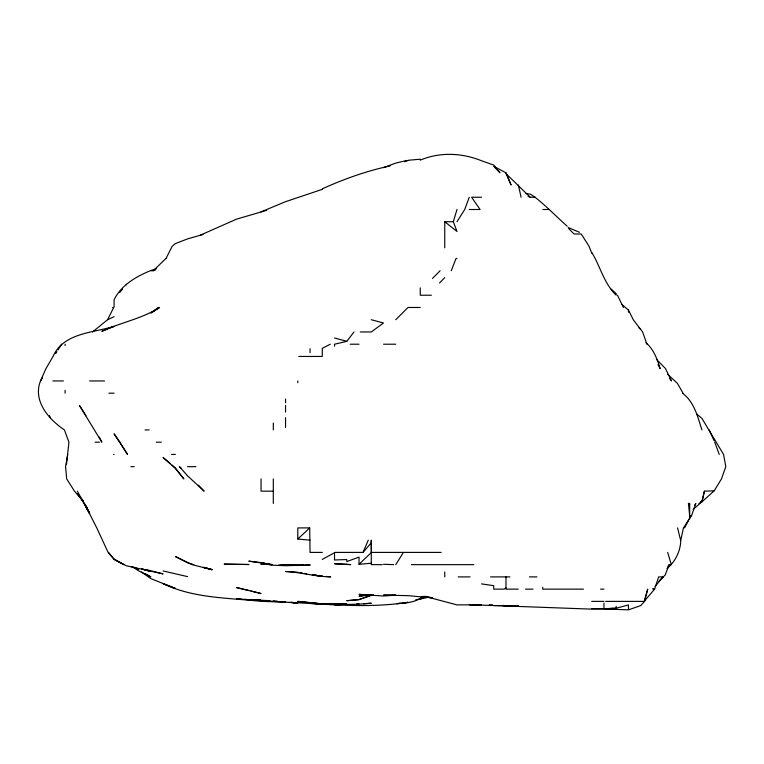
<?xml version="1.0" encoding="UTF-8"?>
<svg xmlns="http://www.w3.org/2000/svg" width="764" height="764" viewBox="0 0 764 764"><rect width="100%" height="100%" fill="white"/><g stroke="black" fill="none" stroke-linecap="round" stroke-linejoin="round"><path stroke-width="1.15" d="M66.487 464.445L68.941 442.184L64.434 429.931C48.867 419.465 32.604 401.052 40.473 380.949L45.926 368.697L53.022 356.454C63.555 332.779 92.721 332.989 114.094 326.371L101.851 331.328C120.722 322.427 141.808 318.865 159.571 307.472L150.833 313.011L158.769 307.472L152.599 311.941M67.757 454.427L65.561 466.67L66.697 478.923L74.48 491.166L82.923 500.764M694.6 505.205L695.832 503.409L691.563 515.662L690.255 515.662L689.682 518.25L683.455 527.905L680.8 540.148C680.504 551.092 675.414 561.655 666.943 568.588M684.659 527.905L689.682 518.145L690.255 515.662M696.825 414.098L701.925 418.385L723.556 454.427L725.8 466.67L721.455 478.923L714.178 490.87L704.418 491.166L701.925 501.852L698.984 503.409M591.708 608.536L628.447 609.834L640.7 605.623L644.577 601.383L647.719 589.139L644.501 600.275M704.418 491.166L701.925 501.852L713.786 491.166M444.753 247.813L444.753 221.741L456.996 231.463L453.329 221.741L456.996 209.498M469.249 197.246L464.713 209.498L456.996 221.741M667.66 552.401L671.308 564.644L669.188 564.644L665.186 574.958L659.112 581.089M451.257 270.733L456.012 258.48L456.996 258.48M334.871 552.401L363.043 552.401L368.248 540.148M92.559 331.958L107.571 319.715L113.702 307.472L112.642 307.472M166.046 258.48L172.215 246.237L175.328 243.659L187.572 238.884L203.014 234.491M55.724 353.627L56.889 351.746M58.054 349.864L61.55 344.211M395.762 564.644L403.459 552.401M42.583 377.664L40.616 380.949M667.851 566.487L669.188 564.644M689.682 518.145L691.563 515.662M334.536 346.264L334.536 344.211L346.78 341.346L353.99 331.958M655.092 586.513L662.971 576.896L658.654 576.896L654.576 589.139L644.176 601.383M363.043 552.401L371.275 542.793L371.275 540.148L371.333 552.401L441.162 552.401M119.547 292.622L122.565 289.164M150.317 270.733C135.944 276.663 121.056 285.239 114.094 299.832L114.094 306.985M659.275 581.089L663.238 576.896M439.539 282.976L444.753 277.609M432.51 278.43L440.112 270.733M395.762 319.715L408.014 307.472L420.257 307.472M150.833 270.733L153.306 270.733L165.912 258.48M322.284 559.401L334.536 552.764L334.536 559.974L346.78 559.534L346.78 561.569L359.023 557.109L359.023 564.338L371.275 552.563L371.275 564.644L382.334 564.644M700.454 502.015L701.925 500.611L700.063 503.409L693.139 509.378M310.041 540.148L297.798 539.05L309.707 527.905L310.041 552.401L322.284 552.401M423.084 596.464C415.855 602.462 405.865 603.149 396.879 603.646M420.257 598.393L423.084 596.264M505.988 587.984L504.164 589.139L493.735 589.139L493.735 585.673L481.492 583.887M330.239 344.211L322.284 348.336L322.284 356.454L298.772 356.454M199.824 235.398L236.563 219.144L266.741 210.301M107.571 319.715L114.094 316.688M261.049 211.867L285.545 201.677L322.284 189.348M373.309 594.698L359.023 599.606L346.78 600.705L359.023 599.616L370.158 595.509M322.284 188.851C344.048 178.948 366.835 170.916 390.203 165.883M426.379 596.474L420.257 599.091L415.807 599.654M426.379 596.445L420.257 599.033L429.167 597.104L432.51 597.859L408.014 595.662L383.518 595.108L395.762 595.166L383.518 596.015L359.023 594.382L364.59 594.64M153.306 270.733L155.484 269.816M383.518 167.641L395.762 163.085L406.706 160.507M404.672 161.71L408.014 160.507M420.257 160.163C439.816 151.845 462 152.838 481.492 160.755L493.735 165.062L499.99 172.76L493.735 166.361L505.892 172.76L511.078 185.003L505.988 172.855M150.833 270.504L156.4 268.727M363.483 595.557L359.023 596.216L371.275 594.955L366.815 594.745M365.708 595.223L369.05 594.726M396.879 603.608L400.221 603.216M402.447 602.958L408.014 602.309C369.365 608.364 329.962 604.448 291.113 602.414L297.798 602.863L288.887 602.395M359.023 564.338L371.275 563.221M408.014 160.287L420.257 159.208M424.708 597.333L428.05 597.047M363.483 603.703L371.275 603.216C350.943 605.203 330.411 604.41 310.041 603.426M340.104 603.961L334.536 604.209L346.78 603.999L322.284 604.2L310.041 602.968L322.284 604.2L334.536 604.391L322.284 604.19L310.041 602.891M610.637 608.373L616.204 608.249L628.447 604.926L628.447 608.812M263.284 564.214L261.049 564.262L272.185 564.615L261.049 564.109L272.089 564.596M493.735 605.546L518.231 605.718L505.988 605.967L469.249 604.687M303.356 564.978L278.87 564.988M307.816 564.921L310.041 564.892L297.798 565.513L281.095 564.988M341.212 604.706L334.536 604.763L338.987 604.687M567.222 226.239C556.44 216.68 546.451 206.223 535.067 197.246L530.245 197.246L505.988 173.629M481.492 197.246L471.617 197.246L480.107 209.498L469.249 209.498M542.822 209.498L549.115 209.498M444.753 221.741L453.329 221.741M431.383 295.219L420.257 295.219L420.257 287.875M360.293 331.958L371.275 331.958L383.518 323.01L371.275 319.715M350.17 344.211L359.023 344.211M383.518 344.211L395.762 344.211M52.859 380.949L63.431 380.949M89.598 380.949L104.525 380.949M108.841 393.193L114.094 393.193M145.084 429.931L149.181 429.931M95.147 442.184L99.463 442.184M156.248 442.184L161.376 442.184M113.511 454.427L114.094 454.427M171.575 454.427L175.328 454.427M130.873 466.67L134.177 466.67M187.572 466.67L195.937 466.67M273.302 491.166L261.049 491.166L261.049 478.923M688.421 503.409L689.682 503.409L689.682 515.662L688.421 503.409L689.682 504.488M309.707 527.905L297.798 527.905L297.798 539.05M393.641 564.644L383.518 564.29M411.452 564.644L473.842 564.644M458.171 576.896L470.08 576.896M490.536 576.896L509.913 576.896M529.395 576.896L536.93 576.896M518.231 589.139L505.988 589.139L505.988 576.896M525.536 589.139L533.005 589.139M583.457 589.139L542.726 589.139L542.726 587.277M600.59 589.139L603.961 589.139M591.708 601.383L603.961 601.383M605.642 601.383L644.577 601.383M310.041 565.054L285.545 565.704L273.302 565.236L261.049 562.591L248.806 561.158L272.089 564.5M322.284 604.2L334.536 604.391M285.545 602.213L261.049 601.335C228.073 597.782 193.655 598.374 163.085 583.667L175.328 588.385L150.833 578.635L141.464 571.988M470.357 604.706L481.492 604.849L456.996 604.878L424.708 596.331L426.942 596.694M285.545 565.179L297.798 565.379L292.163 565.016M356.798 603.932L359.023 603.99M505.988 605.986L591.708 609.137L616.204 608.249L616.204 606.31M242.131 599.262L236.563 598.976L261.049 600.332L244.356 599.377M297.798 572.207L285.545 571.501C300.71 572.303 315.446 576.639 330.669 576.896L326.476 576.457M269.959 600.666L248.806 599.75L297.798 602.939L291.113 602.404M603.961 608.526L616.204 609.319L606.186 608.526M285.545 601.956L280.942 601.631L285.545 601.975L282.508 601.669M273.302 600.857L277.408 601.211M489.285 604.668L492.627 604.964M316.716 575.378L312.266 574.862L322.284 576.371L313.383 574.9M318.951 575.636L322.284 576.018M526.024 193.569L530.474 194.237L535.067 197.246M300.023 572.599L302.248 572.99M304.473 573.382L306.698 573.764M248.806 590.467L236.563 587.583L261.049 593.523L251.031 591.03M187.572 576.619L163.085 570.956M145.265 569.466L150.833 570.698M261.049 562.581L270.332 564.644M151.95 570.994L163.085 573.907L126.337 565.771L114.094 559.286L108.096 552.401L96.78 527.905L84.298 503.409L89.598 513.542L77.355 491.166M334.536 337.984L346.78 341.346M141.932 568.96L150.833 571.567L141.932 568.827M204.274 567.356L212.067 569.686L192.05 564.644L175.328 556.517L187.572 562.772L193.769 564.644M131.446 566.64L138.59 569.438L134.464 567.308M528.067 196.367L530.245 197.246M568.235 227.538L579.465 232.304M114.094 559.277L123.72 564.644L114.094 559.277L108.555 552.401M144.711 573.392L150.833 576.896L138.59 570.851L132.086 566.506M621.609 304.196L628.447 310.079L633.28 319.715L642.619 331.958L646.907 344.211M638.905 327.842L640.7 329.322M170.372 463.614L163.085 457.493L175.328 468.342L183.876 478.923L175.328 468.017L172.196 465.142M667.746 374.35L677.439 383.413L683.054 393.193M646 342.683C653.659 349.387 657.336 359.214 660.211 368.697L658.005 364.619M611.143 289.069L616.204 293.643L616.204 295.219C603.866 283.444 600.409 266.378 591.708 252.359M181.087 468.198L179.473 466.67L187.572 475.829L204.122 491.166L198.439 485.15M682.453 393.193C694.295 401.95 697.637 416.695 701.925 429.931M568.731 228.637L574.012 233.985L581.232 233.985L589.044 246.237L591.708 253.142M656.897 359.815L665.186 368.219M79.523 496.323L77.355 493.668L87.554 508.175M80.974 498.099L83.142 500.754M669.608 378.314L671.499 380.949L665.539 368.697M86.007 415.807L79.456 405.445L101.851 442.184L99.253 437.075M617.493 295.219L623.386 307.472M709.145 429.931L714.178 440.904M49.45 415.645L50.328 417.688M714.732 442.184L719.239 454.427M677.572 527.905L680.6 540.148M518.345 185.003L521.105 197.246M628.447 310.079L628.571 312.218M371.275 542.793L371.333 552.401M603.961 603.13L603.961 607.686M444.753 571.94L444.753 576.896M310.041 348.68L310.041 352.758M297.798 380.949L297.798 382.764M285.545 398.999L285.545 402.809M285.545 405.445L285.545 412.092M285.545 417.688L285.545 427.429M273.302 423.036L273.302 429.931M273.302 478.923L273.302 503.409M126.337 284.332L126.337 284.829M65.112 344.211L65.112 345.548M65.112 390.261L65.112 393.193M654.576 589.139L652.943 588.863L654.576 589.139M248.806 564.52L224.31 564.138L248.806 564.52M346.78 564.3L334.536 563.765L350.733 564.644L346.78 564.3M505.988 605.766L502.645 605.46L505.988 605.766M322.284 603.894L297.798 601.383L322.284 603.894M212.067 569.61L203.157 567.365L212.067 569.686M119.91 442.184L114.094 433.799L127.531 454.427L119.814 442.184M89.598 513.026L84.126 503.409L89.598 513.026"/></g></svg>
